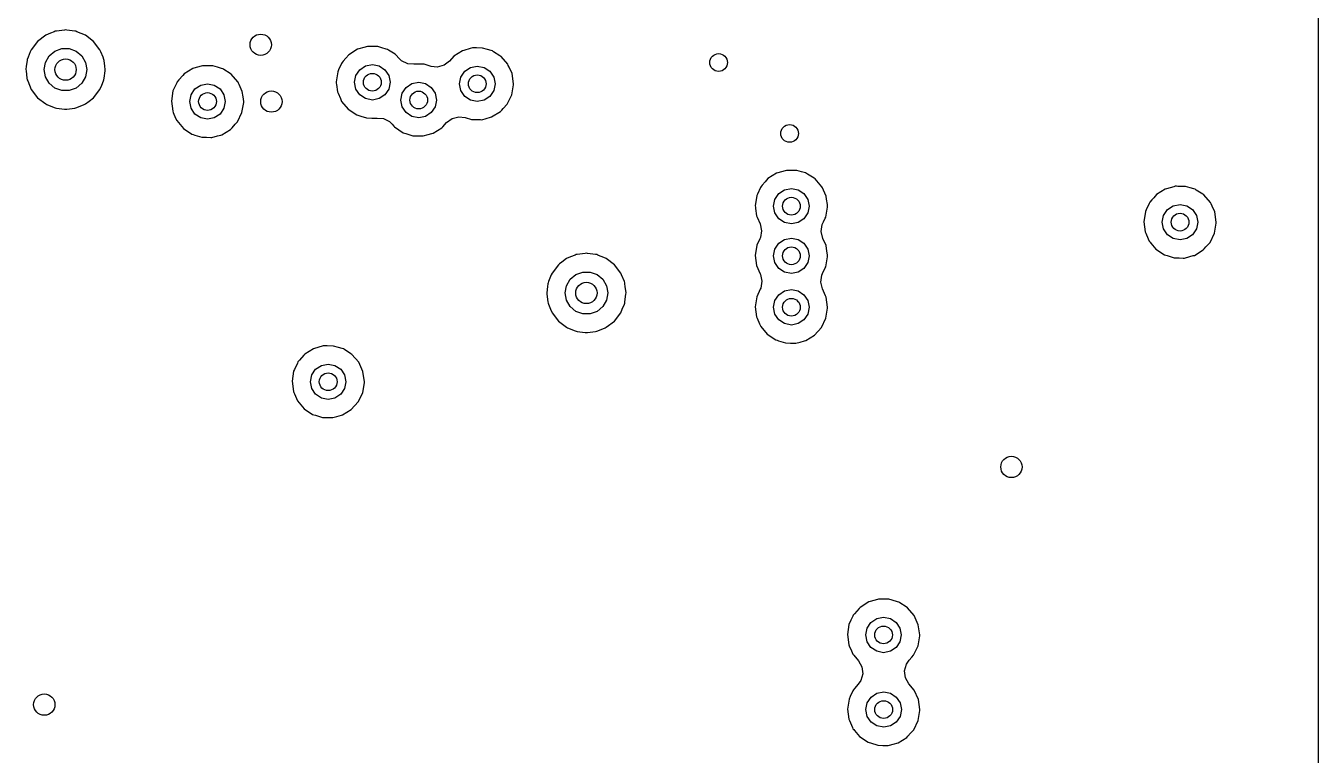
# Model space of a CAD drawing. Extents: x 0.99 to 4.24, y -7.27 to -4.02.
# Drawn here: x 3.525 to 4.242, y -6.558 to -6.153 of the extents above; entities that cross this region are included whole.
import ezdxf

# ---------------------------------------------------------------- set-up
doc = ezdxf.new("R2010")
doc.units = 0
doc.header["$MEASUREMENT"] = 0
doc.layers.add('BLACK', color=7, linetype='CONTINUOUS')

msp = doc.modelspace()

# ---------------------------------------------------------------- linework, layer by layer
at = {"layer": 'BLACK', "linetype": 'CONTINUOUS'}
for p, q in [((4.24195, -5.79568), (4.24195, -6.92717)), ((3.54094, -6.15615), (3.53893, -6.15698)), ((3.54155, -6.1559), (3.54094, -6.15615)), ((3.54094, -6.15615), (3.54094, -6.15615)), ((3.54219, -6.15581), (3.54155, -6.1559)), ((3.5466, -6.15523), (3.54219, -6.15581)), ((3.54219, -6.15581), (3.54219, -6.15581)), ((3.54724, -6.15515), (3.5466, -6.15523)), ((3.54789, -6.15523), (3.54724, -6.15515)), ((3.5523, -6.15581), (3.54789, -6.15523)), ((3.55294, -6.1559), (3.5523, -6.15581)), ((3.5523, -6.15581), (3.5523, -6.15581)), ((3.55355, -6.15615), (3.55294, -6.1559)), ((3.55585, -6.1571), (3.55355, -6.15615)), ((3.55355, -6.15615), (3.55355, -6.15615)), ((3.53167, -6.1616), (3.52818, -6.16616)), ((3.53623, -6.1581), (3.53167, -6.1616)), ((3.53893, -6.15698), (3.53623, -6.1581)), ((3.55825, -6.1581), (3.55585, -6.1571)), ((3.56281, -6.1616), (3.55825, -6.1581)), ((3.56631, -6.16616), (3.56281, -6.1616)), ((3.52644, -6.17035), (3.52598, -6.17147)), ((3.52767, -6.16739), (3.52644, -6.17035)), ((3.52818, -6.16616), (3.52767, -6.16739)), ((3.53615, -6.17313), (3.5382, -6.16957)), ((3.5382, -6.16957), (3.54134, -6.16694)), ((3.54134, -6.16694), (3.54519, -6.16553)), ((3.54519, -6.16553), (3.5493, -6.16553)), ((3.5493, -6.16553), (3.55315, -6.16694)), ((3.55315, -6.16694), (3.55629, -6.16957)), ((3.55629, -6.16957), (3.55834, -6.17313)), ((3.56682, -6.16739), (3.56631, -6.16616)), ((3.56805, -6.17035), (3.56682, -6.16739)), ((3.56851, -6.17147), (3.56805, -6.17035)), ((3.7027, -6.17081), (3.70126, -6.17244)), ((3.70439, -6.1689), (3.7027, -6.17081)), ((3.7092, -6.16587), (3.70439, -6.1689)), ((3.70988, -6.16567), (3.7092, -6.16587)), ((3.71267, -6.16488), (3.70988, -6.16567)), ((3.70988, -6.16567), (3.70988, -6.16567)), ((3.71467, -6.1643), (3.71267, -6.16488)), ((3.71538, -6.16431), (3.71467, -6.1643)), ((3.71689, -6.16432), (3.71538, -6.16431)), ((3.72036, -6.16434), (3.71689, -6.16432)), ((3.72272, -6.16505), (3.72036, -6.16434)), ((3.72513, -6.16576), (3.72272, -6.16505)), ((3.72581, -6.16597), (3.72513, -6.16576)), ((3.72513, -6.16576), (3.72513, -6.16576)), ((3.7264, -6.16635), (3.72581, -6.16597)), ((3.72999, -6.16868), (3.7264, -6.16635)), ((3.73058, -6.16906), (3.72999, -6.16868)), ((3.72999, -6.16868), (3.72999, -6.16868)), ((3.73209, -6.17081), (3.73058, -6.16906)), ((3.73362, -6.17225), (3.73209, -6.17081)), ((3.76259, -6.16976), (3.76025, -6.1724)), ((3.7674, -6.16672), (3.76259, -6.16976)), ((3.76808, -6.16653), (3.7674, -6.16672)), ((3.77162, -6.16552), (3.76808, -6.16653)), ((3.76808, -6.16653), (3.76808, -6.16653)), ((3.77287, -6.16516), (3.77162, -6.16552)), ((3.77358, -6.16516), (3.77287, -6.16516)), ((3.77509, -6.16517), (3.77358, -6.16516)), ((3.77856, -6.16519), (3.77509, -6.16517)), ((3.78128, -6.16601), (3.77856, -6.16519)), ((3.78333, -6.16662), (3.78128, -6.16601)), ((3.78401, -6.16682), (3.78333, -6.16662)), ((3.78333, -6.16662), (3.78333, -6.16662)), ((3.7846, -6.16721), (3.78401, -6.16682)), ((3.78819, -6.16953), (3.7846, -6.16721)), ((3.78878, -6.16992), (3.78819, -6.16953)), ((3.78819, -6.16953), (3.78819, -6.16953)), ((3.7925, -6.17423), (3.78878, -6.16992)), ((3.52548, -6.1752), (3.52522, -6.17717)), ((3.52522, -6.17717), (3.52531, -6.17781)), ((3.52531, -6.17781), (3.52585, -6.18194)), ((3.52589, -6.17211), (3.52548, -6.1752)), ((3.52598, -6.17147), (3.52589, -6.17211)), ((3.52589, -6.17211), (3.52589, -6.17211)), ((3.53543, -6.17717), (3.53615, -6.17313)), ((3.53615, -6.1812), (3.53543, -6.17717)), ((3.55834, -6.17313), (3.55906, -6.17717)), ((3.55906, -6.17717), (3.55834, -6.1812)), ((3.5686, -6.17211), (3.56851, -6.17147)), ((3.569, -6.1752), (3.5686, -6.17211)), ((3.5686, -6.17211), (3.5686, -6.17211)), ((3.56864, -6.18194), (3.56918, -6.17781)), ((3.56926, -6.17717), (3.569, -6.1752)), ((3.56918, -6.17781), (3.56926, -6.17717)), ((3.61779, -6.17656), (3.61298, -6.1796)), ((3.61847, -6.17637), (3.61779, -6.17656)), ((3.62244, -6.17524), (3.61847, -6.17637)), ((3.61847, -6.17637), (3.61847, -6.17637)), ((3.62326, -6.175), (3.62244, -6.17524)), ((3.62397, -6.17501), (3.62326, -6.175)), ((3.62548, -6.17501), (3.62397, -6.17501)), ((3.62895, -6.17504), (3.62548, -6.17501)), ((3.63152, -6.1758), (3.62895, -6.17504)), ((3.63372, -6.17646), (3.63152, -6.1758)), ((3.6344, -6.17667), (3.63372, -6.17646)), ((3.63372, -6.17646), (3.63372, -6.17646)), ((3.635, -6.17705), (3.6344, -6.17667)), ((3.63858, -6.17937), (3.635, -6.17705)), ((3.69868, -6.17729), (3.6982, -6.17832)), ((3.70032, -6.17381), (3.69868, -6.17729)), ((3.70062, -6.17317), (3.70032, -6.17381)), ((3.70032, -6.17381), (3.70032, -6.17381)), ((3.70126, -6.17244), (3.70062, -6.17317)), ((3.7083, -6.18042), (3.71043, -6.17722)), ((3.71043, -6.17722), (3.71362, -6.17509)), ((3.71362, -6.17509), (3.71739, -6.17434)), ((3.71739, -6.17434), (3.72116, -6.17509)), ((3.72116, -6.17509), (3.72435, -6.17722)), ((3.72435, -6.17722), (3.72648, -6.18042)), ((3.73711, -6.17395), (3.73362, -6.17225)), ((3.74038, -6.17414), (3.73711, -6.17395)), ((3.74038, -6.17416), (3.74038, -6.17414)), ((3.74072, -6.17416), (3.74038, -6.17416)), ((3.74109, -6.17417), (3.74072, -6.17416)), ((3.74072, -6.17416), (3.74072, -6.17416)), ((3.74323, -6.17418), (3.74109, -6.17417)), ((3.74607, -6.1742), (3.74323, -6.17418)), ((3.74675, -6.1744), (3.74607, -6.1742)), ((3.74993, -6.17535), (3.74675, -6.1744)), ((3.74675, -6.1744), (3.74675, -6.1744)), ((3.7534, -6.17575), (3.74993, -6.17535)), ((3.75716, -6.17476), (3.7534, -6.17575)), ((3.76025, -6.1724), (3.75716, -6.17476)), ((3.7665, -6.18127), (3.76863, -6.17808)), ((3.76863, -6.17808), (3.77182, -6.17595)), ((3.77182, -6.17595), (3.77559, -6.1752)), ((3.77559, -6.1752), (3.77936, -6.17595)), ((3.77936, -6.17595), (3.78255, -6.17808)), ((3.78255, -6.17808), (3.78468, -6.18127)), ((3.79279, -6.17487), (3.7925, -6.17423)), ((3.79322, -6.17583), (3.79279, -6.17487)), ((3.79279, -6.17487), (3.79279, -6.17487)), ((3.79485, -6.17941), (3.79322, -6.17583)), ((3.52585, -6.18194), (3.52598, -6.18286)), ((3.52598, -6.18286), (3.52623, -6.18347)), ((3.52623, -6.18347), (3.52623, -6.18347)), ((3.52623, -6.18347), (3.52719, -6.1858)), ((3.5382, -6.18476), (3.53615, -6.1812)), ((3.54134, -6.18739), (3.5382, -6.18476)), ((3.55629, -6.18476), (3.55315, -6.18739)), ((3.55834, -6.1812), (3.55629, -6.18476)), ((3.5673, -6.1858), (3.56826, -6.18347)), ((3.56826, -6.18347), (3.56851, -6.18286)), ((3.56826, -6.18347), (3.56826, -6.18347)), ((3.56851, -6.18286), (3.56864, -6.18194)), ((3.60891, -6.18451), (3.60767, -6.18715)), ((3.60921, -6.18386), (3.60891, -6.18451)), ((3.60891, -6.18451), (3.60891, -6.18451)), ((3.6101, -6.18286), (3.60921, -6.18386)), ((3.61223, -6.18045), (3.6101, -6.18286)), ((3.61298, -6.1796), (3.61223, -6.18045)), ((3.62222, -6.18579), (3.62598, -6.18504)), ((3.62598, -6.18504), (3.62975, -6.18579)), ((3.63858, -6.17937), (3.63858, -6.17937)), ((3.63918, -6.17976), (3.63858, -6.17937)), ((3.64278, -6.18394), (3.63918, -6.17976)), ((3.64289, -6.18407), (3.64278, -6.18394)), ((3.64318, -6.18472), (3.64289, -6.18407)), ((3.64355, -6.18552), (3.64318, -6.18472)), ((3.64318, -6.18472), (3.64318, -6.18472)), ((3.6982, -6.17832), (3.69733, -6.18394)), ((3.69733, -6.18394), (3.69742, -6.18464)), ((3.69742, -6.18464), (3.69753, -6.18552)), ((3.69742, -6.18464), (3.69742, -6.18464)), ((3.70755, -6.18418), (3.7083, -6.18042)), ((3.7083, -6.18795), (3.70755, -6.18418)), ((3.72648, -6.18042), (3.72723, -6.18418)), ((3.72723, -6.18418), (3.72648, -6.18795)), ((3.73615, -6.18708), (3.73934, -6.18495)), ((3.73934, -6.18495), (3.7431, -6.1842)), ((3.7431, -6.1842), (3.74687, -6.18495)), ((3.74687, -6.18495), (3.75006, -6.18708)), ((3.76575, -6.18504), (3.7665, -6.18127)), ((3.7665, -6.18881), (3.76575, -6.18504)), ((3.78468, -6.18127), (3.78543, -6.18504)), ((3.78543, -6.18504), (3.78468, -6.18881)), ((3.79566, -6.18504), (3.79485, -6.17941)), ((3.79565, -6.18553), (3.79566, -6.18504)), ((3.52719, -6.1858), (3.52818, -6.18817)), ((3.52818, -6.18817), (3.53167, -6.19274)), ((3.54519, -6.1888), (3.54134, -6.18739)), ((3.5493, -6.1888), (3.54519, -6.1888)), ((3.55315, -6.18739), (3.5493, -6.1888)), ((3.56281, -6.19274), (3.56631, -6.18817)), ((3.56631, -6.18817), (3.5673, -6.1858)), ((3.60679, -6.18902), (3.60592, -6.19464)), ((3.60767, -6.18715), (3.60679, -6.18902)), ((3.61614, -6.19488), (3.61689, -6.19112)), ((3.61689, -6.19112), (3.61902, -6.18792)), ((3.61902, -6.18792), (3.62222, -6.18579)), ((3.62975, -6.18579), (3.63294, -6.18792)), ((3.63294, -6.18792), (3.63508, -6.19112)), ((3.63508, -6.19112), (3.63583, -6.19488)), ((3.64524, -6.18925), (3.64355, -6.18552)), ((3.64568, -6.19229), (3.64524, -6.18925)), ((3.64586, -6.19355), (3.64568, -6.19229)), ((3.69753, -6.18552), (3.69806, -6.18958)), ((3.69806, -6.18958), (3.69835, -6.19023)), ((3.69835, -6.19023), (3.69835, -6.19023)), ((3.69835, -6.19023), (3.69966, -6.19321)), ((3.71043, -6.19114), (3.7083, -6.18795)), ((3.71362, -6.19328), (3.71043, -6.19114)), ((3.72435, -6.19114), (3.72116, -6.19328)), ((3.72648, -6.18795), (3.72435, -6.19114)), ((3.73326, -6.19404), (3.73401, -6.19028)), ((3.73401, -6.19028), (3.73615, -6.18708)), ((3.75006, -6.18708), (3.7522, -6.19028)), ((3.7522, -6.19028), (3.75295, -6.19404)), ((3.76863, -6.192), (3.7665, -6.18881)), ((3.77182, -6.19413), (3.76863, -6.192)), ((3.78255, -6.192), (3.77936, -6.19413)), ((3.78468, -6.18881), (3.78255, -6.192)), ((3.79223, -6.19626), (3.79471, -6.19114)), ((3.79471, -6.19114), (3.79565, -6.18553)), ((3.53167, -6.19274), (3.53623, -6.19623)), ((3.53623, -6.19623), (3.53684, -6.19648)), ((3.53684, -6.19648), (3.54094, -6.19818)), ((3.54094, -6.19818), (3.54094, -6.19818)), ((3.54094, -6.19818), (3.54155, -6.19843)), ((3.54155, -6.19843), (3.54219, -6.19852)), ((3.54219, -6.19852), (3.54219, -6.19852)), ((3.54219, -6.19852), (3.5466, -6.1991)), ((3.5466, -6.1991), (3.54724, -6.19918)), ((3.54724, -6.19918), (3.54789, -6.1991)), ((3.54789, -6.1991), (3.5523, -6.19852)), ((3.5523, -6.19852), (3.55294, -6.19843)), ((3.5523, -6.19852), (3.5523, -6.19852)), ((3.55294, -6.19843), (3.55355, -6.19818)), ((3.55355, -6.19818), (3.55765, -6.19648)), ((3.55355, -6.19818), (3.55355, -6.19818)), ((3.55765, -6.19648), (3.55825, -6.19623)), ((3.55825, -6.19623), (3.56034, -6.19464)), ((3.56034, -6.19464), (3.56281, -6.19274)), ((3.60592, -6.19464), (3.60666, -6.20028)), ((3.61689, -6.19865), (3.61614, -6.19488)), ((3.61902, -6.20184), (3.61689, -6.19865)), ((3.63508, -6.19865), (3.63294, -6.20184)), ((3.63583, -6.19488), (3.63508, -6.19865)), ((3.6451, -6.20098), (3.64604, -6.19537)), ((3.64605, -6.19488), (3.64586, -6.19355)), ((3.64604, -6.19537), (3.64605, -6.19488)), ((3.69966, -6.19321), (3.70035, -6.19479)), ((3.70035, -6.19479), (3.70402, -6.19914)), ((3.70402, -6.19914), (3.70875, -6.2023)), ((3.71739, -6.19403), (3.71362, -6.19328)), ((3.72116, -6.19328), (3.71739, -6.19403)), ((3.73401, -6.19781), (3.73326, -6.19404)), ((3.73615, -6.201), (3.73401, -6.19781)), ((3.7522, -6.19781), (3.75006, -6.201)), ((3.75295, -6.19404), (3.7522, -6.19781)), ((3.77559, -6.19488), (3.77182, -6.19413)), ((3.77936, -6.19413), (3.77559, -6.19488)), ((3.78841, -6.20048), (3.78912, -6.19969)), ((3.78912, -6.19969), (3.78991, -6.19882)), ((3.78991, -6.19882), (3.79223, -6.19626)), ((3.60666, -6.20028), (3.60694, -6.20093)), ((3.60694, -6.20093), (3.60694, -6.20093)), ((3.60694, -6.20093), (3.60831, -6.20403)), ((3.60831, -6.20403), (3.60895, -6.20549)), ((3.60895, -6.20549), (3.61261, -6.20984)), ((3.62222, -6.20398), (3.61902, -6.20184)), ((3.62598, -6.20472), (3.62222, -6.20398)), ((3.62975, -6.20398), (3.62598, -6.20472)), ((3.63294, -6.20184), (3.62975, -6.20398)), ((3.64135, -6.2075), (3.64262, -6.2061)), ((3.64262, -6.2061), (3.6451, -6.20098)), ((3.70875, -6.2023), (3.70943, -6.20251)), ((3.70943, -6.20251), (3.70943, -6.20251)), ((3.70943, -6.20251), (3.71105, -6.20301)), ((3.71105, -6.20301), (3.71418, -6.20399)), ((3.71418, -6.20399), (3.7172, -6.20405)), ((3.7172, -6.20405), (3.71916, -6.20408)), ((3.71916, -6.20408), (3.71916, -6.20408)), ((3.71916, -6.20408), (3.71987, -6.2041)), ((3.71987, -6.2041), (3.72002, -6.20406)), ((3.72002, -6.20406), (3.72349, -6.20431)), ((3.72349, -6.20431), (3.72696, -6.20605)), ((3.72696, -6.20605), (3.72847, -6.2075)), ((3.73934, -6.20314), (3.73615, -6.201)), ((3.7431, -6.20389), (3.73934, -6.20314)), ((3.74687, -6.20314), (3.7431, -6.20389)), ((3.75006, -6.201), (3.74687, -6.20314)), ((3.75643, -6.20892), (3.75855, -6.20658)), ((3.75855, -6.20658), (3.76167, -6.20427)), ((3.76167, -6.20427), (3.76544, -6.20332)), ((3.76544, -6.20332), (3.7689, -6.20376)), ((3.7689, -6.20376), (3.77238, -6.20485)), ((3.77238, -6.20485), (3.77508, -6.2049)), ((3.77508, -6.2049), (3.77736, -6.20494)), ((3.77736, -6.20494), (3.77736, -6.20494)), ((3.77736, -6.20494), (3.77807, -6.20495)), ((3.77807, -6.20495), (3.78059, -6.20427)), ((3.78059, -6.20427), (3.78288, -6.20364)), ((3.78288, -6.20364), (3.78356, -6.20346)), ((3.78288, -6.20364), (3.78288, -6.20364)), ((3.78356, -6.20346), (3.78841, -6.20048)), ((3.61261, -6.20984), (3.61735, -6.21299)), ((3.61735, -6.21299), (3.61802, -6.21321)), ((3.61802, -6.21321), (3.61802, -6.21321)), ((3.61802, -6.21321), (3.61892, -6.21348)), ((3.61892, -6.21348), (3.62278, -6.21469)), ((3.62846, -6.21479), (3.63156, -6.21395)), ((3.63156, -6.21395), (3.63327, -6.21348)), ((3.63327, -6.21348), (3.63395, -6.2133)), ((3.63327, -6.21348), (3.63327, -6.21348)), ((3.63395, -6.2133), (3.6388, -6.21032)), ((3.6388, -6.21032), (3.63956, -6.20948)), ((3.63956, -6.20948), (3.64135, -6.2075)), ((3.72847, -6.2075), (3.72927, -6.20846)), ((3.72927, -6.20846), (3.72973, -6.209)), ((3.72973, -6.209), (3.73447, -6.21216)), ((3.73447, -6.21216), (3.73514, -6.21237)), ((3.73514, -6.21237), (3.73514, -6.21237)), ((3.73514, -6.21237), (3.73589, -6.2126)), ((3.73589, -6.2126), (3.7399, -6.21385)), ((3.7399, -6.21385), (3.74259, -6.2139)), ((3.74259, -6.2139), (3.74488, -6.21394)), ((3.74488, -6.21394), (3.74488, -6.21394)), ((3.74488, -6.21394), (3.74559, -6.21396)), ((3.74559, -6.21396), (3.74834, -6.21321)), ((3.74834, -6.21321), (3.75039, -6.21265)), ((3.75039, -6.21265), (3.75107, -6.21246)), ((3.75039, -6.21265), (3.75039, -6.21265)), ((3.75107, -6.21246), (3.75592, -6.20948)), ((3.75592, -6.20948), (3.75643, -6.20892)), ((3.62278, -6.21469), (3.62547, -6.21474)), ((3.62547, -6.21474), (3.62775, -6.21478)), ((3.62775, -6.21478), (3.62776, -6.21478)), ((3.62776, -6.21478), (3.62846, -6.21479)), ((3.94161, -6.23464), (3.9368, -6.23767)), ((3.94229, -6.23444), (3.94161, -6.23464)), ((3.9464, -6.23327), (3.94229, -6.23444)), ((3.94229, -6.23444), (3.94229, -6.23444)), ((3.94708, -6.23307), (3.9464, -6.23327)), ((3.9464, -6.23327), (3.9464, -6.23327)), ((3.94779, -6.23308), (3.94708, -6.23307)), ((3.9493, -6.23309), (3.94779, -6.23308)), ((3.95277, -6.23311), (3.9493, -6.23309)), ((3.95537, -6.23389), (3.95277, -6.23311)), ((3.95754, -6.23453), (3.95537, -6.23389)), ((3.95822, -6.23474), (3.95754, -6.23453)), ((3.95754, -6.23453), (3.95754, -6.23453)), ((3.95882, -6.23512), (3.95822, -6.23474)), ((3.9624, -6.23745), (3.95882, -6.23512)), ((3.93273, -6.24258), (3.93098, -6.2463)), ((3.93303, -6.24194), (3.93273, -6.24258)), ((3.93273, -6.24258), (3.93273, -6.24258)), ((3.93357, -6.24133), (3.93303, -6.24194)), ((3.93525, -6.23942), (3.93357, -6.24133)), ((3.9368, -6.23767), (3.93525, -6.23942)), ((3.96299, -6.23783), (3.9624, -6.23745)), ((3.9624, -6.23745), (3.9624, -6.23745)), ((3.96671, -6.24214), (3.96299, -6.23783)), ((3.967, -6.24279), (3.96671, -6.24214)), ((4.16195, -6.24213), (4.15784, -6.2433)), ((4.16263, -6.24193), (4.16195, -6.24213)), ((4.16195, -6.24213), (4.16195, -6.24213)), ((4.16334, -6.24193), (4.16263, -6.24193)), ((4.16421, -6.24194), (4.16334, -6.24193)), ((4.16832, -6.24196), (4.16421, -6.24194)), ((4.17105, -6.24278), (4.16832, -6.24196)), ((3.93061, -6.24709), (3.92974, -6.25271)), ((3.93098, -6.2463), (3.93061, -6.24709)), ((3.93996, -6.25295), (3.94071, -6.24919)), ((3.94071, -6.24919), (3.94284, -6.24599)), ((3.94284, -6.24599), (3.94604, -6.24386)), ((3.94604, -6.24386), (3.9498, -6.24311)), ((3.9498, -6.24311), (3.95357, -6.24386)), ((3.95357, -6.24386), (3.95676, -6.24599)), ((3.95676, -6.24599), (3.9589, -6.24919)), ((3.9589, -6.24919), (3.95965, -6.25295)), ((3.9676, -6.24409), (3.967, -6.24279)), ((3.967, -6.24279), (3.967, -6.24279)), ((3.96906, -6.24732), (3.9676, -6.24409)), ((3.96931, -6.24903), (3.96906, -6.24732)), ((3.96974, -6.25207), (3.96931, -6.24903)), ((4.14975, -6.24947), (4.14858, -6.25079)), ((4.15081, -6.24828), (4.14975, -6.24947)), ((4.15235, -6.24653), (4.15081, -6.24828)), ((4.15716, -6.24349), (4.15235, -6.24653)), ((4.15784, -6.2433), (4.15716, -6.24349)), ((4.15784, -6.2433), (4.15784, -6.2433)), ((4.17309, -6.24339), (4.17105, -6.24278)), ((4.17377, -6.2436), (4.17309, -6.24339)), ((4.17309, -6.24339), (4.17309, -6.24339)), ((4.17437, -6.24398), (4.17377, -6.2436)), ((4.17795, -6.2463), (4.17437, -6.24398)), ((4.17855, -6.24669), (4.17795, -6.2463)), ((4.17795, -6.2463), (4.17795, -6.2463)), ((4.18226, -6.251), (4.17855, -6.24669)), ((3.92974, -6.25271), (3.92983, -6.25341)), ((3.92983, -6.25341), (3.92983, -6.25341)), ((3.92983, -6.25341), (3.92993, -6.25421)), ((3.92993, -6.25421), (3.93048, -6.25835)), ((3.94071, -6.25672), (3.93996, -6.25295)), ((3.94284, -6.25991), (3.94071, -6.25672)), ((3.9589, -6.25672), (3.95676, -6.25991)), ((3.95965, -6.25295), (3.9589, -6.25672)), ((3.96892, -6.25905), (3.96986, -6.25344)), ((3.96987, -6.25295), (3.96974, -6.25207)), ((3.96986, -6.25344), (3.96987, -6.25295)), ((4.14616, -6.25594), (4.14529, -6.26157)), ((4.14665, -6.25491), (4.14616, -6.25594)), ((4.14828, -6.25144), (4.14665, -6.25491)), ((4.14858, -6.25079), (4.14828, -6.25144)), ((4.14828, -6.25144), (4.14828, -6.25144)), ((4.15626, -6.25804), (4.15839, -6.25485)), ((4.15839, -6.25485), (4.16159, -6.25272)), ((4.16159, -6.25272), (4.16535, -6.25197)), ((4.16535, -6.25197), (4.16912, -6.25272)), ((4.16912, -6.25272), (4.17231, -6.25485)), ((4.17231, -6.25485), (4.17445, -6.25804)), ((4.18255, -6.25165), (4.18226, -6.251)), ((4.18316, -6.25299), (4.18255, -6.25165)), ((4.18255, -6.25165), (4.18255, -6.25165)), ((4.18461, -6.25618), (4.18316, -6.25299)), ((4.18542, -6.26181), (4.18461, -6.25618)), ((3.93048, -6.25835), (3.93076, -6.259)), ((3.93076, -6.259), (3.93076, -6.259)), ((3.93076, -6.259), (3.93242, -6.26276)), ((3.93242, -6.26276), (3.93326, -6.26655)), ((3.94604, -6.26205), (3.94284, -6.25991)), ((3.9498, -6.2628), (3.94604, -6.26205)), ((3.95357, -6.26205), (3.9498, -6.2628)), ((3.95676, -6.25991), (3.95357, -6.26205)), ((3.96633, -6.26703), (3.96696, -6.26319)), ((3.96696, -6.26319), (3.96733, -6.26234)), ((3.96733, -6.26234), (3.9677, -6.26157)), ((3.9677, -6.26157), (3.96861, -6.25969)), ((3.96861, -6.25969), (3.96892, -6.25905)), ((4.14529, -6.26157), (4.14603, -6.26721)), ((4.15551, -6.26181), (4.15626, -6.25804)), ((4.15626, -6.26558), (4.15551, -6.26181)), ((4.17445, -6.25804), (4.1752, -6.26181)), ((4.1752, -6.26181), (4.17445, -6.26558)), ((4.18447, -6.26791), (4.18541, -6.2623)), ((4.18541, -6.2623), (4.18542, -6.26181)), ((3.93232, -6.271), (3.93061, -6.27463)), ((3.93258, -6.27038), (3.93232, -6.271)), ((3.93326, -6.26655), (3.93258, -6.27038)), ((3.94604, -6.2714), (3.9498, -6.27065)), ((3.9498, -6.27065), (3.95357, -6.2714)), ((3.96722, -6.27081), (3.96633, -6.26703)), ((3.96906, -6.27486), (3.96722, -6.27081)), ((4.14603, -6.26721), (4.14631, -6.26786)), ((4.14631, -6.26786), (4.14631, -6.26786)), ((4.14631, -6.26786), (4.14769, -6.27099)), ((4.14769, -6.27099), (4.14832, -6.27241)), ((4.15839, -6.26877), (4.15626, -6.26558)), ((4.16159, -6.2709), (4.15839, -6.26877)), ((4.16535, -6.27165), (4.16159, -6.2709)), ((4.16912, -6.2709), (4.16535, -6.27165)), ((4.17231, -6.26877), (4.16912, -6.2709)), ((4.17445, -6.26558), (4.17231, -6.26877)), ((4.18199, -6.27303), (4.18447, -6.26791)), ((3.93061, -6.27463), (3.92974, -6.28025)), ((3.93996, -6.28049), (3.94071, -6.27673)), ((3.94071, -6.27673), (3.94284, -6.27353)), ((3.94284, -6.27353), (3.94604, -6.2714)), ((3.95357, -6.2714), (3.95676, -6.27353)), ((3.95676, -6.27353), (3.9589, -6.27673)), ((3.9589, -6.27673), (3.95965, -6.28049)), ((3.96951, -6.27795), (3.96906, -6.27486)), ((3.9698, -6.28002), (3.96951, -6.27795)), ((4.14832, -6.27241), (4.14878, -6.27296)), ((4.14878, -6.27296), (4.14878, -6.27296)), ((4.14878, -6.27296), (4.14922, -6.27349)), ((4.14922, -6.27349), (4.15198, -6.27677)), ((4.15198, -6.27677), (4.15672, -6.27992)), ((4.17332, -6.28023), (4.17817, -6.27725)), ((4.17817, -6.27725), (4.17876, -6.2766)), ((4.17876, -6.2766), (4.1797, -6.27556)), ((4.1797, -6.27556), (4.18199, -6.27303)), ((3.82056, -6.28554), (3.81706, -6.2901)), ((3.82128, -6.28498), (3.82056, -6.28554)), ((3.82242, -6.28411), (3.82128, -6.28498)), ((3.82512, -6.28204), (3.82242, -6.28411)), ((3.82729, -6.28114), (3.82512, -6.28204)), ((3.82983, -6.28009), (3.82729, -6.28114)), ((3.83043, -6.27984), (3.82983, -6.28009)), ((3.82983, -6.28009), (3.82983, -6.28009)), ((3.83108, -6.27976), (3.83043, -6.27984)), ((3.83548, -6.27918), (3.83108, -6.27976)), ((3.83108, -6.27976), (3.83108, -6.27976)), ((3.83613, -6.27909), (3.83548, -6.27918)), ((3.83677, -6.27918), (3.83613, -6.27909)), ((3.84118, -6.27976), (3.83677, -6.27918)), ((3.84183, -6.27984), (3.84118, -6.27976)), ((3.84118, -6.27976), (3.84118, -6.27976)), ((3.84243, -6.28009), (3.84183, -6.27984)), ((3.84281, -6.28025), (3.84243, -6.28009)), ((3.84243, -6.28009), (3.84243, -6.28009)), ((3.84583, -6.2815), (3.84281, -6.28025)), ((3.84714, -6.28204), (3.84583, -6.2815)), ((3.8517, -6.28554), (3.84714, -6.28204)), ((3.8552, -6.2901), (3.8517, -6.28554)), ((3.92974, -6.28025), (3.93048, -6.28589)), ((3.94071, -6.28426), (3.93996, -6.28049)), ((3.94284, -6.28745), (3.94071, -6.28426)), ((3.9589, -6.28426), (3.95676, -6.28745)), ((3.95965, -6.28049), (3.9589, -6.28426)), ((3.96892, -6.28659), (3.96986, -6.28098)), ((3.96987, -6.28049), (3.9698, -6.28002)), ((3.96986, -6.28098), (3.96987, -6.28049)), ((4.15672, -6.27992), (4.15739, -6.28013)), ((4.15739, -6.28013), (4.15739, -6.28013)), ((4.15739, -6.28013), (4.15829, -6.28041)), ((4.15829, -6.28041), (4.16215, -6.28162)), ((4.16215, -6.28162), (4.16484, -6.28167)), ((4.16484, -6.28167), (4.16713, -6.28171)), ((4.16713, -6.28171), (4.16713, -6.28171)), ((4.16713, -6.28171), (4.16783, -6.28172)), ((4.16783, -6.28172), (4.17087, -6.2809)), ((4.17087, -6.2809), (4.17264, -6.28041)), ((4.17264, -6.28041), (4.17332, -6.28023)), ((4.17264, -6.28041), (4.17264, -6.28041)), ((3.81665, -6.2911), (3.81511, -6.29481)), ((3.81706, -6.2901), (3.81665, -6.2911)), ((3.82708, -6.29352), (3.83022, -6.29088)), ((3.83022, -6.29088), (3.83408, -6.28948)), ((3.83408, -6.28948), (3.83818, -6.28948)), ((3.83818, -6.28948), (3.84203, -6.29088)), ((3.84203, -6.29088), (3.84518, -6.29352)), ((3.85561, -6.2911), (3.8552, -6.2901)), ((3.85715, -6.29481), (3.85561, -6.2911)), ((3.93048, -6.28589), (3.93253, -6.29055)), ((3.93253, -6.29055), (3.93265, -6.29082)), ((3.93265, -6.29082), (3.93349, -6.29462)), ((3.94604, -6.28959), (3.94284, -6.28745)), ((3.9498, -6.29033), (3.94604, -6.28959)), ((3.95357, -6.28959), (3.9498, -6.29033)), ((3.95676, -6.28745), (3.95357, -6.28959)), ((3.96609, -6.29506), (3.96672, -6.29123)), ((3.96672, -6.29123), (3.96709, -6.29038)), ((3.96709, -6.29038), (3.96861, -6.28723)), ((3.96861, -6.28723), (3.96892, -6.28659)), ((3.96861, -6.28723), (3.96861, -6.28723)), ((3.81459, -6.29747), (3.81411, -6.30111)), ((3.81477, -6.29606), (3.81459, -6.29747)), ((3.81486, -6.29541), (3.81477, -6.29606)), ((3.81477, -6.29606), (3.81477, -6.29606)), ((3.81511, -6.29481), (3.81486, -6.29541)), ((3.82432, -6.30111), (3.82503, -6.29707)), ((3.82503, -6.29707), (3.82708, -6.29352)), ((3.84518, -6.29352), (3.84723, -6.29707)), ((3.84723, -6.29707), (3.84794, -6.30111)), ((3.8574, -6.29541), (3.85715, -6.29481)), ((3.85748, -6.29606), (3.8574, -6.29541)), ((3.85767, -6.29747), (3.85748, -6.29606)), ((3.85748, -6.29606), (3.85748, -6.29606)), ((3.85815, -6.30111), (3.85767, -6.29747)), ((3.93255, -6.29907), (3.93061, -6.30319)), ((3.93281, -6.29845), (3.93255, -6.29907)), ((3.93349, -6.29462), (3.93281, -6.29845)), ((3.94284, -6.3021), (3.94604, -6.29996)), ((3.94604, -6.29996), (3.9498, -6.29921)), ((3.9498, -6.29921), (3.95357, -6.29996)), ((3.95357, -6.29996), (3.95676, -6.3021)), ((3.96698, -6.29885), (3.96609, -6.29506)), ((3.96877, -6.30278), (3.96698, -6.29885)), ((3.81411, -6.30111), (3.81419, -6.30176)), ((3.81419, -6.30176), (3.81475, -6.306)), ((3.81475, -6.306), (3.81486, -6.30681)), ((3.81486, -6.30681), (3.81511, -6.30741)), ((3.82503, -6.30515), (3.82432, -6.30111)), ((3.82708, -6.3087), (3.82503, -6.30515)), ((3.84723, -6.30515), (3.84518, -6.3087)), ((3.84794, -6.30111), (3.84723, -6.30515)), ((3.85715, -6.30741), (3.8574, -6.30681)), ((3.8574, -6.30681), (3.8575, -6.306)), ((3.8575, -6.306), (3.85806, -6.30176)), ((3.85806, -6.30176), (3.85815, -6.30111)), ((3.93061, -6.30319), (3.92974, -6.30881)), ((3.93996, -6.30906), (3.94071, -6.30529)), ((3.94071, -6.30529), (3.94284, -6.3021)), ((3.95676, -6.3021), (3.9589, -6.30529)), ((3.9589, -6.30529), (3.95965, -6.30906)), ((3.96906, -6.30342), (3.96877, -6.30278)), ((3.96987, -6.30906), (3.96906, -6.30342)), ((3.81511, -6.30741), (3.81511, -6.30741)), ((3.81511, -6.30741), (3.81625, -6.31017)), ((3.81625, -6.31017), (3.81706, -6.31212)), ((3.81706, -6.31212), (3.82056, -6.31668)), ((3.83022, -6.31134), (3.82708, -6.3087)), ((3.83408, -6.31274), (3.83022, -6.31134)), ((3.83818, -6.31274), (3.83408, -6.31274)), ((3.84203, -6.31134), (3.83818, -6.31274)), ((3.84518, -6.3087), (3.84203, -6.31134)), ((3.8517, -6.31668), (3.8552, -6.31212)), ((3.8552, -6.31212), (3.856, -6.31017)), ((3.856, -6.31017), (3.85715, -6.30741)), ((3.85715, -6.30741), (3.85715, -6.30741)), ((3.92974, -6.30881), (3.93048, -6.31445)), ((3.94071, -6.31282), (3.93996, -6.30906)), ((3.94284, -6.31601), (3.94071, -6.31282)), ((3.9589, -6.31282), (3.95676, -6.31601)), ((3.95965, -6.30906), (3.9589, -6.31282)), ((3.96892, -6.31516), (3.96986, -6.30955)), ((3.96986, -6.30955), (3.96987, -6.30906)), ((3.82056, -6.31668), (3.82512, -6.32018)), ((3.82512, -6.32018), (3.82572, -6.32043)), ((3.82572, -6.32043), (3.82983, -6.32213)), ((3.84243, -6.32213), (3.84653, -6.32043)), ((3.84653, -6.32043), (3.84714, -6.32018)), ((3.84714, -6.32018), (3.8517, -6.31668)), ((3.93048, -6.31445), (3.93076, -6.3151)), ((3.93076, -6.3151), (3.93076, -6.3151)), ((3.93076, -6.3151), (3.93214, -6.31823)), ((3.93214, -6.31823), (3.93277, -6.31966)), ((3.93277, -6.31966), (3.93643, -6.32401)), ((3.94604, -6.31815), (3.94284, -6.31601)), ((3.9498, -6.3189), (3.94604, -6.31815)), ((3.95357, -6.31815), (3.9498, -6.3189)), ((3.95676, -6.31601), (3.95357, -6.31815)), ((3.96262, -6.32449), (3.96644, -6.32028)), ((3.96644, -6.32028), (3.96892, -6.31516)), ((3.82983, -6.32213), (3.82983, -6.32213)), ((3.82983, -6.32213), (3.83043, -6.32238)), ((3.83043, -6.32238), (3.83108, -6.32246)), ((3.83108, -6.32246), (3.83108, -6.32246)), ((3.83108, -6.32246), (3.83548, -6.32304)), ((3.83548, -6.32304), (3.83613, -6.32313)), ((3.83613, -6.32313), (3.83677, -6.32304)), ((3.83677, -6.32304), (3.84118, -6.32246)), ((3.84118, -6.32246), (3.84183, -6.32238)), ((3.84118, -6.32246), (3.84118, -6.32246)), ((3.84183, -6.32238), (3.84243, -6.32213)), ((3.84243, -6.32213), (3.84243, -6.32213)), ((3.93643, -6.32401), (3.94116, -6.32717)), ((3.94116, -6.32717), (3.94184, -6.32738)), ((3.94184, -6.32738), (3.94184, -6.32738)), ((3.94184, -6.32738), (3.94274, -6.32766)), ((3.94274, -6.32766), (3.94659, -6.32886)), ((3.95228, -6.32897), (3.95459, -6.32834)), ((3.95459, -6.32834), (3.95709, -6.32766)), ((3.95709, -6.32766), (3.95777, -6.32747)), ((3.95709, -6.32766), (3.95709, -6.32766)), ((3.95777, -6.32747), (3.96262, -6.32449)), ((3.67944, -6.33564), (3.67703, -6.33838)), ((3.67991, -6.33511), (3.67944, -6.33564)), ((3.68472, -6.33208), (3.67991, -6.33511)), ((3.6854, -6.33188), (3.68472, -6.33208)), ((3.68951, -6.33071), (3.6854, -6.33188)), ((3.6854, -6.33188), (3.6854, -6.33188)), ((3.69019, -6.33051), (3.68951, -6.33071)), ((3.68951, -6.33071), (3.68951, -6.33071)), ((3.6909, -6.33052), (3.69019, -6.33051)), ((3.69241, -6.33053), (3.6909, -6.33052)), ((3.69588, -6.33055), (3.69241, -6.33053)), ((3.6986, -6.33136), (3.69588, -6.33055)), ((3.70065, -6.33197), (3.6986, -6.33136)), ((3.70133, -6.33218), (3.70065, -6.33197)), ((3.70065, -6.33197), (3.70065, -6.33197)), ((3.70193, -6.33256), (3.70133, -6.33218)), ((3.70551, -6.33489), (3.70193, -6.33256)), ((3.7061, -6.33527), (3.70551, -6.33489)), ((3.70551, -6.33489), (3.70551, -6.33489)), ((3.70982, -6.33958), (3.7061, -6.33527)), ((3.94659, -6.32886), (3.94929, -6.32891)), ((3.94929, -6.32891), (3.95157, -6.32895)), ((3.95157, -6.32895), (3.95157, -6.32895)), ((3.95157, -6.32895), (3.95228, -6.32897)), ((3.67584, -6.34002), (3.67421, -6.3435)), ((3.67614, -6.33938), (3.67584, -6.34002)), ((3.67584, -6.34002), (3.67584, -6.34002)), ((3.67703, -6.33838), (3.67614, -6.33938)), ((3.68595, -6.34343), (3.68915, -6.3413)), ((3.68915, -6.3413), (3.69291, -6.34055)), ((3.69291, -6.34055), (3.69668, -6.3413)), ((3.69668, -6.3413), (3.69987, -6.34343)), ((3.71217, -6.34476), (3.70982, -6.33958)), ((3.67372, -6.34453), (3.67285, -6.35015)), ((3.67285, -6.35015), (3.67359, -6.35579)), ((3.67421, -6.3435), (3.67372, -6.34453)), ((3.68307, -6.35039), (3.68382, -6.34663)), ((3.68382, -6.34663), (3.68595, -6.34343)), ((3.69987, -6.34343), (3.70201, -6.34663)), ((3.70201, -6.34663), (3.70276, -6.35039)), ((3.71298, -6.35039), (3.71217, -6.34476)), ((3.67359, -6.35579), (3.67387, -6.35644)), ((3.67387, -6.35644), (3.67387, -6.35644)), ((3.67387, -6.35644), (3.67418, -6.35713)), ((3.67418, -6.35713), (3.67588, -6.361)), ((3.68382, -6.35416), (3.68307, -6.35039)), ((3.68595, -6.35735), (3.68382, -6.35416)), ((3.68915, -6.35949), (3.68595, -6.35735)), ((3.69987, -6.35735), (3.69668, -6.35949)), ((3.70201, -6.35416), (3.69987, -6.35735)), ((3.70276, -6.35039), (3.70201, -6.35416)), ((3.70955, -6.36161), (3.71203, -6.35649)), ((3.71203, -6.35649), (3.71297, -6.35088)), ((3.71297, -6.35088), (3.71298, -6.35039)), ((3.67588, -6.361), (3.67954, -6.36535)), ((3.69291, -6.36024), (3.68915, -6.35949)), ((3.69668, -6.35949), (3.69291, -6.36024)), ((3.70573, -6.36583), (3.70955, -6.36161)), ((3.67954, -6.36535), (3.68427, -6.36851)), ((3.68427, -6.36851), (3.68495, -6.36872)), ((3.68495, -6.36872), (3.68495, -6.36872)), ((3.68495, -6.36872), (3.68585, -6.369)), ((3.68585, -6.369), (3.68971, -6.3702)), ((3.68971, -6.3702), (3.6924, -6.37025)), ((3.6924, -6.37025), (3.69468, -6.37029)), ((3.69468, -6.37029), (3.69468, -6.37029)), ((3.69468, -6.37029), (3.69539, -6.37031)), ((3.69539, -6.37031), (3.6977, -6.36968)), ((3.6977, -6.36968), (3.7002, -6.369)), ((3.7002, -6.369), (3.70088, -6.36881)), ((3.7002, -6.369), (3.7002, -6.369)), ((3.70088, -6.36881), (3.70573, -6.36583)), ((3.99751, -6.4712), (3.9934, -6.47238)), ((3.99819, -6.47101), (3.99751, -6.4712)), ((3.99751, -6.4712), (3.99751, -6.4712)), ((3.9989, -6.47101), (3.99819, -6.47101)), ((4.00041, -6.47102), (3.9989, -6.47101)), ((4.00388, -6.47104), (4.00041, -6.47102)), ((4.00576, -6.4716), (4.00388, -6.47104)), ((4.00865, -6.47247), (4.00576, -6.4716)), ((3.98482, -6.47911), (3.98414, -6.47987)), ((3.98744, -6.47614), (3.98482, -6.47911)), ((3.98791, -6.47561), (3.98744, -6.47614)), ((3.99272, -6.47257), (3.98791, -6.47561)), ((3.9934, -6.47238), (3.99272, -6.47257)), ((3.9934, -6.47238), (3.9934, -6.47238)), ((4.00933, -6.47267), (4.00865, -6.47247)), ((4.00865, -6.47247), (4.00865, -6.47247)), ((4.00993, -6.47306), (4.00933, -6.47267)), ((4.01351, -6.47538), (4.00993, -6.47306)), ((4.01411, -6.47577), (4.01351, -6.47538)), ((4.01351, -6.47538), (4.01351, -6.47538)), ((4.01782, -6.48008), (4.01411, -6.47577)), ((3.98172, -6.48502), (3.98085, -6.49064)), ((3.98283, -6.48266), (3.98172, -6.48502)), ((3.98384, -6.48051), (3.98283, -6.48266)), ((3.98414, -6.47987), (3.98384, -6.48051)), ((3.98384, -6.48051), (3.98384, -6.48051)), ((3.99182, -6.48712), (3.99395, -6.48393)), ((3.99395, -6.48393), (3.99715, -6.4818)), ((3.99715, -6.4818), (4.00091, -6.48105)), ((4.00091, -6.48105), (4.00468, -6.4818)), ((4.00468, -6.4818), (4.00787, -6.48393)), ((4.00787, -6.48393), (4.01001, -6.48712)), ((4.02017, -6.48526), (4.01782, -6.48008)), ((4.02098, -6.49089), (4.02017, -6.48526)), ((3.98085, -6.49064), (3.98159, -6.49629)), ((3.99107, -6.49089), (3.99182, -6.48712)), ((3.99182, -6.49466), (3.99107, -6.49089)), ((4.01001, -6.48712), (4.01076, -6.49089)), ((4.01076, -6.49089), (4.01001, -6.49466)), ((4.02003, -6.49699), (4.02098, -6.49138)), ((4.02098, -6.49138), (4.02098, -6.49089)), ((3.98159, -6.49629), (3.98187, -6.49694)), ((3.98187, -6.49694), (3.98187, -6.49694)), ((3.98187, -6.49694), (3.98312, -6.49978)), ((3.98312, -6.49978), (3.98388, -6.50149)), ((3.99395, -6.49785), (3.99182, -6.49466)), ((3.99715, -6.49998), (3.99395, -6.49785)), ((4.00091, -6.50073), (3.99715, -6.49998)), ((4.00468, -6.49998), (4.00091, -6.50073)), ((4.00787, -6.49785), (4.00468, -6.49998)), ((4.01001, -6.49466), (4.00787, -6.49785)), ((4.01755, -6.50211), (4.02003, -6.49699)), ((3.98388, -6.50149), (3.98434, -6.50204)), ((3.98434, -6.50204), (3.98434, -6.50204)), ((3.98434, -6.50204), (3.98704, -6.50526)), ((3.98704, -6.50526), (3.98892, -6.50866)), ((4.01252, -6.51079), (4.01356, -6.50705)), ((4.01356, -6.50705), (4.01507, -6.50485)), ((4.01507, -6.50485), (4.01658, -6.50319)), ((4.01658, -6.50319), (4.01755, -6.50211)), ((3.98934, -6.51253), (3.98826, -6.51626)), ((3.98892, -6.50866), (3.98934, -6.51253)), ((4.013, -6.51465), (4.01252, -6.51079)), ((4.01491, -6.51803), (4.013, -6.51465)), ((3.98391, -6.52193), (3.98243, -6.52508)), ((3.98421, -6.52129), (3.98391, -6.52193)), ((3.98391, -6.52193), (3.98391, -6.52193)), ((3.98474, -6.52069), (3.98421, -6.52129)), ((3.98688, -6.51826), (3.98474, -6.52069)), ((3.98826, -6.51626), (3.98688, -6.51826)), ((4.01789, -6.52149), (4.01491, -6.51803)), ((4.02024, -6.52667), (4.01789, -6.52149)), ((3.98179, -6.52644), (3.98092, -6.53206)), ((3.98243, -6.52508), (3.98179, -6.52644)), ((3.99114, -6.5323), (3.99189, -6.52854)), ((3.99189, -6.52854), (3.99402, -6.52534)), ((3.99402, -6.52534), (3.99722, -6.52321)), ((3.99722, -6.52321), (4.00098, -6.52246)), ((4.00098, -6.52246), (4.00475, -6.52321)), ((4.00475, -6.52321), (4.00794, -6.52534)), ((4.00794, -6.52534), (4.01008, -6.52854)), ((4.01008, -6.52854), (4.01083, -6.5323)), ((4.02105, -6.5323), (4.02024, -6.52667)), ((3.98092, -6.53206), (3.98166, -6.5377)), ((3.99189, -6.53607), (3.99114, -6.5323)), ((3.99402, -6.53926), (3.99189, -6.53607)), ((4.01008, -6.53607), (4.00794, -6.53926)), ((4.01083, -6.5323), (4.01008, -6.53607)), ((4.0201, -6.5384), (4.02104, -6.53279)), ((4.02104, -6.53279), (4.02105, -6.5323)), ((3.98166, -6.5377), (3.98194, -6.53835)), ((3.98194, -6.53835), (3.98194, -6.53835)), ((3.98194, -6.53835), (3.98363, -6.54219)), ((3.98363, -6.54219), (3.98395, -6.54291)), ((3.98395, -6.54291), (3.98441, -6.54345)), ((3.98441, -6.54345), (3.98441, -6.54345)), ((3.98441, -6.54345), (3.98485, -6.54398)), ((3.99722, -6.5414), (3.99402, -6.53926)), ((4.00098, -6.54215), (3.99722, -6.5414)), ((4.00475, -6.5414), (4.00098, -6.54215)), ((4.00794, -6.53926), (4.00475, -6.5414)), ((4.01592, -6.54541), (4.01762, -6.54352)), ((4.01762, -6.54352), (4.0201, -6.5384)), ((3.98485, -6.54398), (3.98761, -6.54726)), ((3.98761, -6.54726), (3.99235, -6.55041)), ((3.99235, -6.55041), (3.99302, -6.55063)), ((3.99302, -6.55063), (3.99302, -6.55063)), ((3.99302, -6.55063), (3.9936, -6.5508)), ((3.9936, -6.5508), (3.99778, -6.55211)), ((4.00696, -6.55126), (4.00827, -6.55091)), ((4.00827, -6.55091), (4.00895, -6.55072)), ((4.00827, -6.55091), (4.00827, -6.55091)), ((4.00895, -6.55072), (4.0138, -6.54774)), ((4.0138, -6.54774), (4.01445, -6.54703)), ((4.01445, -6.54703), (4.01592, -6.54541)), ((3.99778, -6.55211), (4.00047, -6.55216)), ((4.00047, -6.55216), (4.00275, -6.5522)), ((4.00275, -6.5522), (4.00276, -6.5522)), ((4.00276, -6.5522), (4.00346, -6.55222)), ((4.00346, -6.55222), (4.00696, -6.55126))]:
    msp.add_line(p, q, dxfattribs=at)
at = {"layer": 'BLACK'}
for centre, radius in [((3.65551, -6.16339), 0.00591), ((3.90945, -6.17323), 0.00492), ((3.54724, -6.17717), 0.00591), ((3.71739, -6.18418), 0.00492), ((3.77559, -6.18504), 0.00492), ((3.62598, -6.19488), 0.00492), ((3.66142, -6.19488), 0.00591), ((3.7431, -6.19404), 0.00492), ((3.94882, -6.2126), 0.00492), ((3.9498, -6.25295), 0.00492), ((4.16535, -6.26181), 0.00492), ((3.9498, -6.28049), 0.00492), ((3.83613, -6.30111), 0.00591), ((3.9498, -6.30906), 0.00492), ((3.69291, -6.35039), 0.00492), ((4.07185, -6.39764), 0.00591), ((4.00091, -6.49089), 0.00492), ((3.53543, -6.52953), 0.00591), ((4.00098, -6.5323), 0.00492)]:
    msp.add_circle(centre, radius, dxfattribs=at)

doc.saveas('drawing.dxf')
